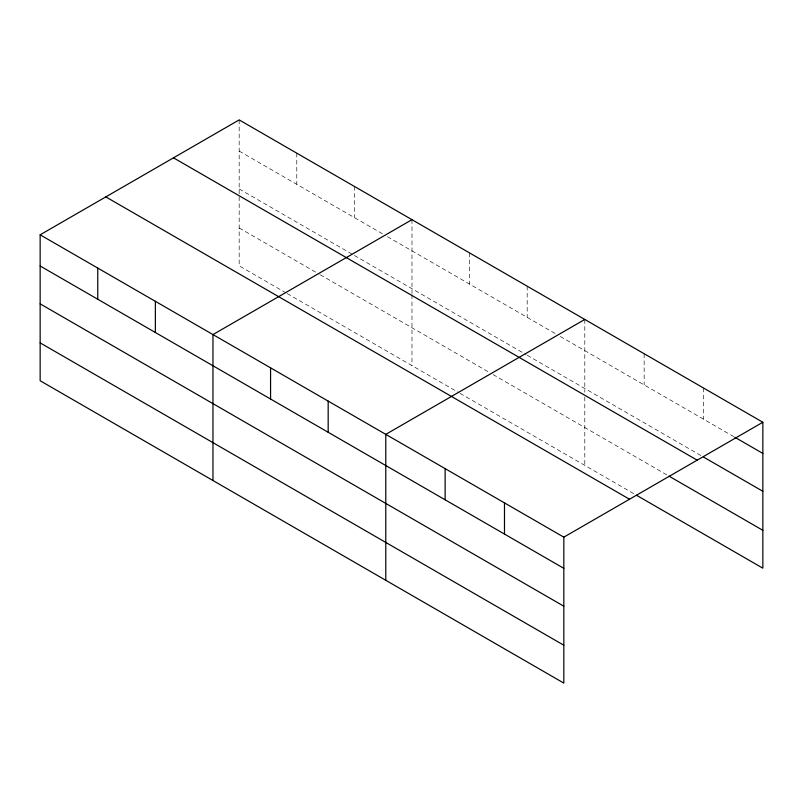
<?xml version="1.0" encoding="UTF-8"?>
<svg xmlns="http://www.w3.org/2000/svg" width="803" height="803" viewBox="0 0 803 803"><rect width="100%" height="100%" fill="white"/><g stroke="black" fill="none" stroke-linecap="round" stroke-linejoin="round"><path stroke-width="0.6" stroke-dasharray="4.01 3.01" d="M239.174 151.084L383.182 234.225M387.447 236.694L555.997 333.998M560.263 336.467L733.711 436.611M239.174 188.956L352.246 254.24M354.374 255.474L526.126 354.625M527.19 355.247L701.34 455.793M239.174 227.972L319.172 274.164M320.246 274.777L488.786 372.09M493.062 374.559L667.885 475.496M286.109 292.944L239.174 265.843L239.174 195.049M287.173 293.557L458.925 392.717M459.989 393.329L634.44 494.046M703.498 387.99L703.498 419.166M644.147 353.721L644.147 384.898M584.795 319.453L584.795 392.165M584.795 397.033L584.795 465.389M527.19 286.199L527.19 317.376M469.584 252.935L469.584 284.111M411.979 219.681L411.979 293.607M411.979 294.821L411.979 365.616M354.374 186.426L354.374 217.603M296.779 153.162L296.779 184.339M239.174 119.908L239.174 193.834"/><path stroke-width="1.2" d="M563.826 606.205L563.826 537.157L40.15 234.807L40.15 380.742L563.826 683.092L563.826 606.205L40.15 303.855M40.15 234.807L239.174 119.908L762.85 422.258L762.85 568.193L636.598 495.3M411.979 219.681L212.966 334.58L212.966 480.525M584.795 319.453L385.781 434.363L385.781 580.298M563.826 537.157L762.85 422.258M734.795 437.233L762.85 453.424M703.498 457.037L762.85 491.295M173.488 157.83L697.175 460.169M668.969 476.119L762.85 530.321M105.825 196.896L629.512 499.235M40.15 265.984L563.826 568.333M40.15 342.881L563.826 645.221M504.485 502.889L504.485 534.065M445.133 468.621L445.133 499.797M328.176 401.099L328.176 432.275M270.571 367.844L270.571 399.021M155.36 301.326L155.36 332.502M97.755 268.072L97.755 299.248"/></g></svg>
